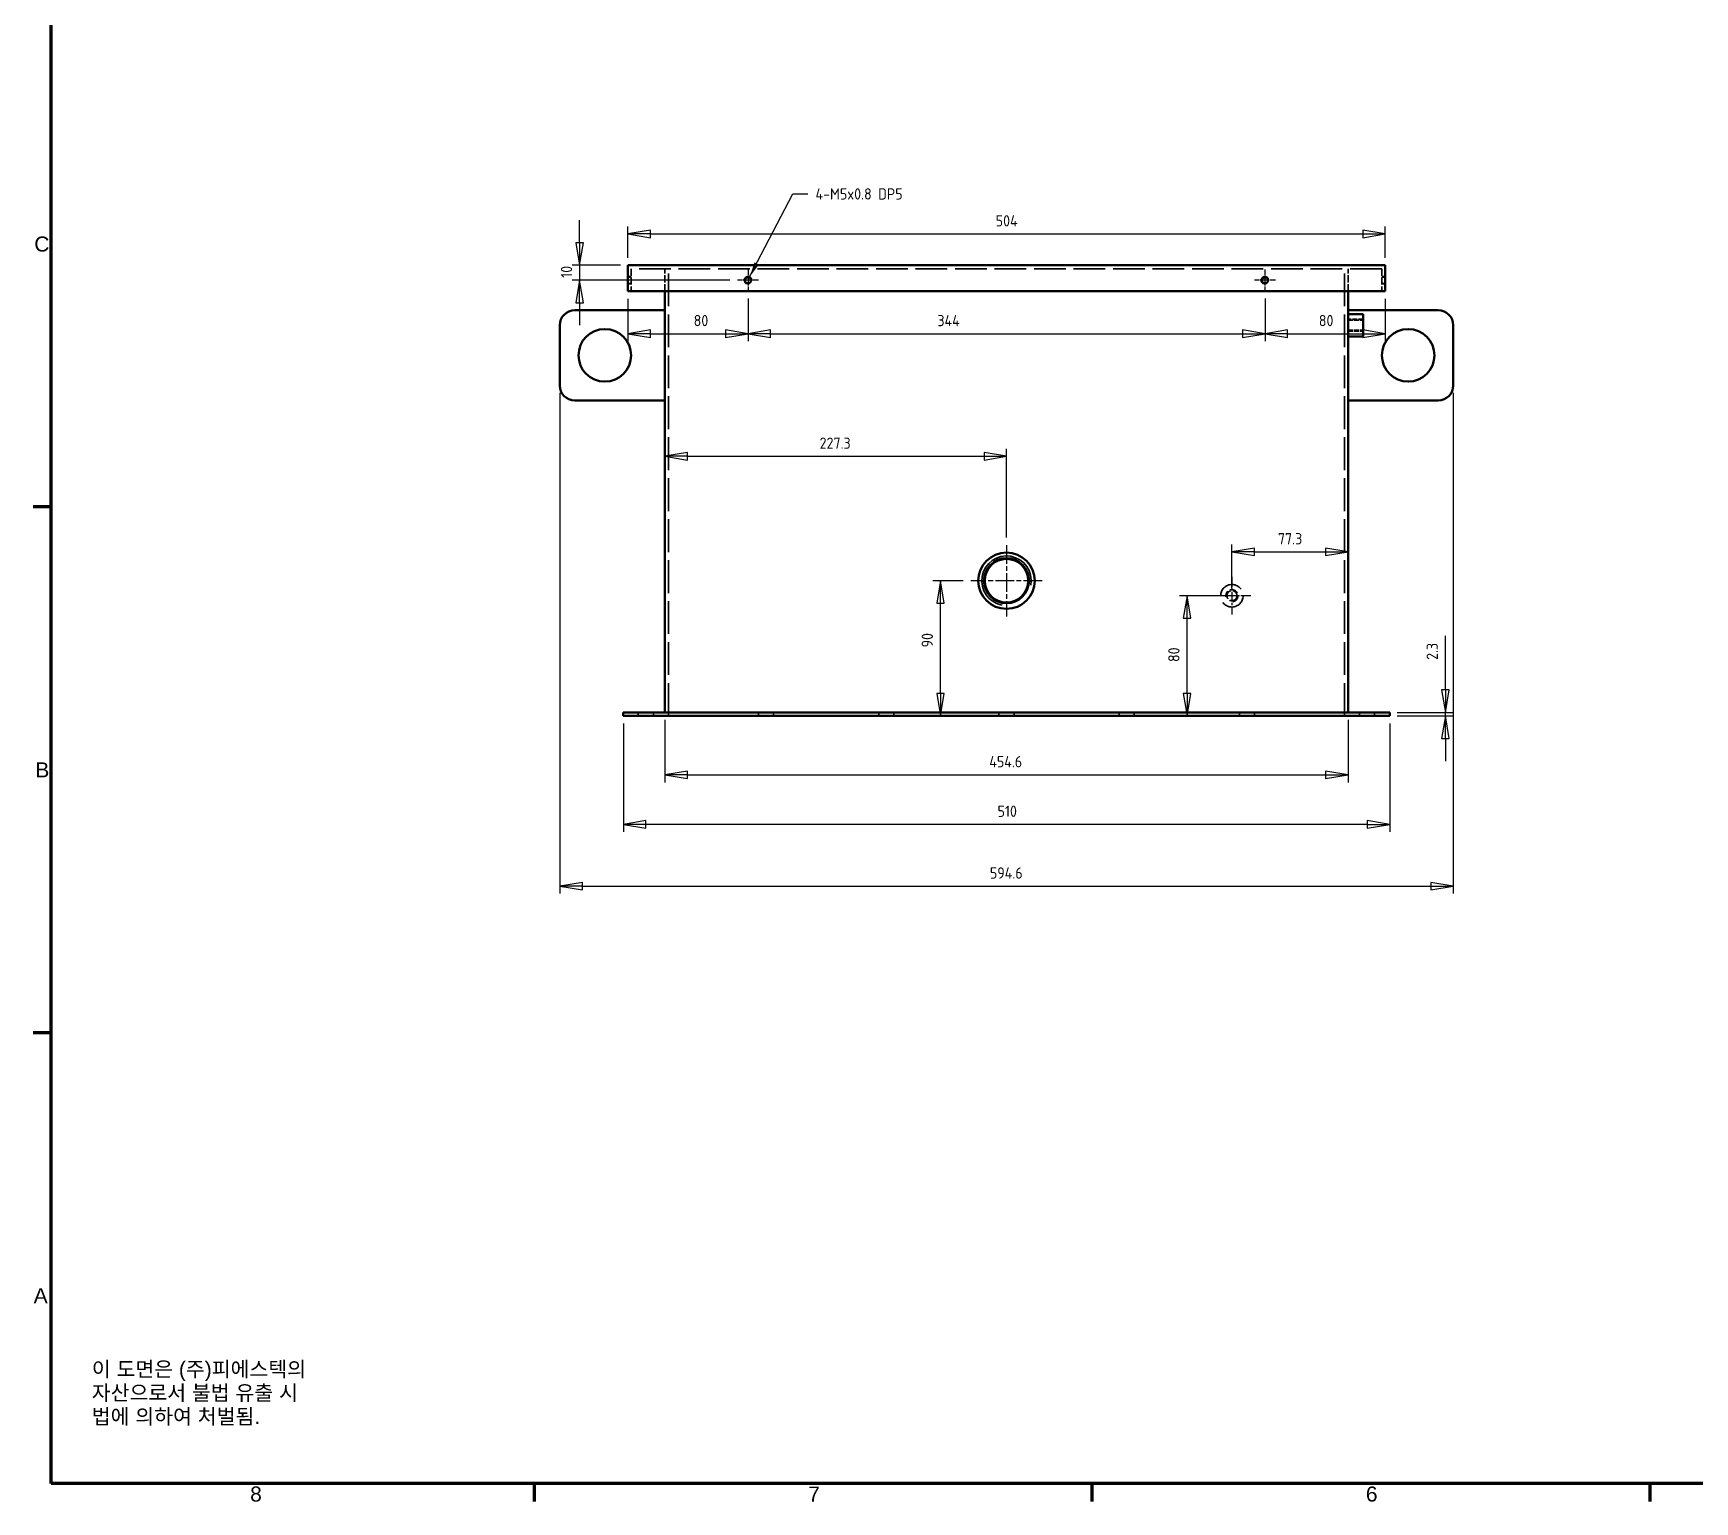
# Model space of a CAD drawing. Header units: millimetres. Extents: x 0 to 2970, y 0 to 2100.
# Drawn here: x 38 to 1144, y 38 to 1015 of the extents above; entities that cross this region are included whole.
import ezdxf

# ---------------------------------------------------------------- set-up
doc = ezdxf.new("R2010")
doc.units = ezdxf.units.MM
doc.header["$LTSCALE"] = 5
doc.linetypes.add('CHAIN', pattern=[0.3543, 0.2362, -0.0295, 0.0591, -0.0295])
doc.linetypes.add('DASHED', pattern=[0.2067, 0.1654, -0.0413])
doc.layers.get('0').update_dxf_attribs({"lineweight": 25})
for name, color, linetype, lineweight in [('가려진 것(ISO)', 5, 'DASHED', 35), ('가시적인 것(ISO)', 7, 'Continuous', 50), ('가시적인 좁은 것(ISO)', 1, 'Continuous', 35), ('경계(ISO)', 7, 'Continuous', 70), ('기호(ISO)', 7, 'Continuous', 25), ('중심 표식(ISO)', 1, 'Continuous', 25), ('치수(ISO)', 7, 'Continuous', 25)]:
    doc.layers.add(name, color=color, linetype=linetype, lineweight=lineweight)
doc.styles.add('ISO Proportional', font='arial.ttf')
doc.styles.add('ISO ProportionalPSTEK', font='isocp.shx')
doc.dimstyles.new('PSTEK', dxfattribs={"dimscale": 5, "dimtxt": 1.5, "dimasz": 3, "dimexe": 1, "dimexo": 1, "dimgap": 1, "dimtad": 1, "dimrnd": 1e-08, "dimdsep": 46, "dimtxsty": 'ISO ProportionalPSTEK', "dimblk": 'Filled-1', "dimcen": 0.09, "dimdle": 10, "dimclrd": 3, "dimclre": 3, "dimclrt": 1, "dimadec": 1, "dimazin": 2, "dimtfac": 1, "dimtmove": 0, "dimatfit": 3, "dimfxl": 0, "dimtolj": 1, "dimlwd": -1, "dimlwe": -1, "dimarcsym": 0})
doc.dimstyles.new('PSTEK$7', dxfattribs={"dimscale": 5, "dimtxt": 1.5, "dimasz": 2, "dimexe": 1, "dimexo": 1, "dimgap": 1, "dimtad": 1, "dimrnd": 1e-08, "dimdsep": 46, "dimtxsty": 'ISO ProportionalPSTEK', "dimblk": 'Filled-1', "dimcen": 0.09, "dimdle": 10, "dimclrd": 3, "dimclre": 3, "dimclrt": 1, "dimadec": 1, "dimazin": 2, "dimtfac": 1, "dimtmove": 0, "dimatfit": 3, "dimfxl": 0, "dimtolj": 1, "dimlwd": -1, "dimlwe": -1, "dimarcsym": 0})

# ---------------------------------------------------------------- blocks, each defined once
blk = doc.blocks.new('경계 Default Border')
at = {"layer": '경계(ISO)'}
for p, q in [((10, 140), (7.6, 140)), ((10, 70), (7.6, 70)), ((74.25, 10), (74.25, 7.6)), ((148.5, 10), (148.5, 7.6)), ((222.75, 10), (222.75, 7.6))]:
    blk.add_line(p, q, dxfattribs=at)
at = {"layer": '경계(ISO)', "flags": 128}
blk.add_lwpolyline([(10, 10), (10, 410), (584, 410), (584, 10), (10, 10)], dxfattribs=at)
at = {"layer": '경계(ISO)', "color": 7, "char_height": 2, "attachment_point": 7, "style": 'ISO Proportional'}
for s, insert in [('C', (7.74, 173.97)), ('B', (7.88, 104)), ('A', (7.66, 34)), ('8', (36.47, 7.57)), ('7', (110.74, 7.6)), ('6', (184.96, 7.57))]:
    blk.add_mtext(s, dxfattribs=dict(at, insert=insert))
blk = doc.blocks.new('Filled-1')
at = {"color": 0}
for p, q in [((0, 0), (-1, 0.167)), ((-1, 0.167), (-1, -0.167)), ((-1, 0), (0, 0)), ((-1, -0.167), (0, 0))]:
    blk.add_line(p, q, dxfattribs=at)
at = {"color": 0, "flags": 128}
blk.add_lwpolyline([(-1, -0.167), (0, 0), (-1, 0.167), (-1, -0.167)], dxfattribs=at)
at = {"color": 0}
blk.add_solid([(-1, -0.167), (0, 0), (-1, 0.167), (-1, -0.167)], dxfattribs=at)
blk = doc.blocks.new('*D21')
at = {"layer": 'Defpoints', "color": 0, "transparency": 16777216}
for p in [(430.7, 560.9), (940.7, 560.9), (430.7, 488.7)]:
    blk.add_point(p, dxfattribs=at)
at = {"layer": '치수(ISO)', "color": 3, "transparency": 16777216}
for p, q in [((430.7, 555.9), (430.7, 483.7)), ((940.7, 555.9), (940.7, 483.7)), ((925.7, 488.7), (445.7, 488.7))]:
    blk.add_line(p, q, dxfattribs=at)
at = {"layer": '치수(ISO)', "color": 3, "transparency": 16777216, "xscale": 15, "yscale": 15, "zscale": 15, "rotation": 180}
blk.add_blockref('Filled-1', (430.7, 488.7), dxfattribs=at)
at = {"layer": '치수(ISO)', "color": 3, "transparency": 16777216, "xscale": 15, "yscale": 15, "zscale": 15}
blk.add_blockref('Filled-1', (940.7, 488.7), dxfattribs=at)
at = {"layer": '치수(ISO)', "color": 1, "transparency": 16777216, "insert": (679.7, 501.2), "char_height": 7.5, "attachment_point": 1, "style": 'ISO ProportionalPSTEK'}
blk.add_mtext('\\A1;510', dxfattribs=at)
blk = doc.blocks.new('*D22')
at = {"layer": 'Defpoints', "color": 0, "transparency": 16777216}
for p in [(458.4, 563.2), (913, 563.2), (913, 521.7)]:
    blk.add_point(p, dxfattribs=at)
at = {"layer": '치수(ISO)', "color": 3, "transparency": 16777216}
for p, q in [((458.4, 558.2), (458.4, 516.7)), ((913, 558.2), (913, 516.7)), ((473.4, 521.7), (898, 521.7))]:
    blk.add_line(p, q, dxfattribs=at)
at = {"layer": '치수(ISO)', "color": 3, "transparency": 16777216, "xscale": 15, "yscale": 15, "zscale": 15, "rotation": 180}
blk.add_blockref('Filled-1', (458.4, 521.7), dxfattribs=at)
at = {"layer": '치수(ISO)', "color": 3, "transparency": 16777216, "xscale": 15, "yscale": 15, "zscale": 15}
blk.add_blockref('Filled-1', (913, 521.7), dxfattribs=at)
at = {"layer": '치수(ISO)', "color": 1, "transparency": 16777216, "insert": (674.2, 534.2), "char_height": 7.5, "attachment_point": 1, "style": 'ISO ProportionalPSTEK'}
blk.add_mtext('\\A1;454.6', dxfattribs=at)
blk = doc.blocks.new('*D23')
at = {"layer": 'Defpoints', "color": 0, "transparency": 16777216}
for p in [(433.7, 843.6), (513.7, 843.8), (513.7, 815.3)]:
    blk.add_point(p, dxfattribs=at)
at = {"layer": '치수(ISO)', "color": 3, "transparency": 16777216}
for p, q in [((433.7, 838.6), (433.7, 810.3)), ((513.7, 838.8), (513.7, 810.3)), ((448.7, 815.3), (498.7, 815.3))]:
    blk.add_line(p, q, dxfattribs=at)
at = {"layer": '치수(ISO)', "color": 3, "transparency": 16777216, "xscale": 15, "yscale": 15, "zscale": 15, "rotation": 180}
blk.add_blockref('Filled-1', (433.7, 815.3), dxfattribs=at)
at = {"layer": '치수(ISO)', "color": 3, "transparency": 16777216, "xscale": 15, "yscale": 15, "zscale": 15}
blk.add_blockref('Filled-1', (513.7, 815.3), dxfattribs=at)
at = {"layer": '치수(ISO)', "color": 1, "transparency": 16777216, "insert": (477.5, 827.8), "char_height": 7.5, "attachment_point": 1, "style": 'ISO ProportionalPSTEK'}
blk.add_mtext('\\A1;80', dxfattribs=at)
blk = doc.blocks.new('*D24')
at = {"layer": 'Defpoints', "color": 0, "transparency": 16777216}
for p in [(513.7, 843.8), (857.7, 843.8), (857.7, 815.3)]:
    blk.add_point(p, dxfattribs=at)
at = {"layer": '치수(ISO)', "color": 3, "transparency": 16777216}
for p, q in [((513.7, 838.8), (513.7, 810.3)), ((857.7, 838.8), (857.7, 810.3)), ((528.7, 815.3), (842.7, 815.3))]:
    blk.add_line(p, q, dxfattribs=at)
at = {"layer": '치수(ISO)', "color": 3, "transparency": 16777216, "xscale": 15, "yscale": 15, "zscale": 15, "rotation": 180}
blk.add_blockref('Filled-1', (513.7, 815.3), dxfattribs=at)
at = {"layer": '치수(ISO)', "color": 3, "transparency": 16777216, "xscale": 15, "yscale": 15, "zscale": 15}
blk.add_blockref('Filled-1', (857.7, 815.3), dxfattribs=at)
at = {"layer": '치수(ISO)', "color": 1, "transparency": 16777216, "insert": (639.7, 827.8), "char_height": 7.5, "attachment_point": 1, "style": 'ISO ProportionalPSTEK'}
blk.add_mtext('\\A1;344', dxfattribs=at)
blk = doc.blocks.new('*D29')
at = {"layer": 'Defpoints', "color": 0, "transparency": 16777216}
for p in [(433.7, 860.9), (401.6, 850.9), (506.6, 850.9)]:
    blk.add_point(p, dxfattribs=at)
at = {"layer": '치수(ISO)', "color": 3, "transparency": 16777216}
for p, q in [((401.6, 875.9), (401.6, 890.9)), ((428.7, 860.9), (396.6, 860.9)), ((401.6, 860.9), (401.6, 850.9)), ((501.6, 850.9), (396.6, 850.9)), ((401.6, 835.9), (401.6, 820.9))]:
    blk.add_line(p, q, dxfattribs=at)
at = {"layer": '치수(ISO)', "color": 3, "transparency": 16777216, "xscale": 15, "yscale": 15, "zscale": 15}
for p, rotation in [((401.6, 860.9), 270), ((401.6, 850.9), 90)]:
    blk.add_blockref('Filled-1', p, dxfattribs=dict(at, rotation=rotation))
at = {"layer": '치수(ISO)', "color": 1, "transparency": 16777216, "insert": (389.1, 852.5), "char_height": 7.5, "attachment_point": 1, "rotation": 90, "style": 'ISO ProportionalPSTEK'}
blk.add_mtext('\\A1;10', dxfattribs=at)
blk = doc.blocks.new('*D30')
at = {"layer": 'Defpoints', "color": 0, "transparency": 16777216}
for p in [(940.7, 563.2), (940.7, 560.9), (977.7, 563.2)]:
    blk.add_point(p, dxfattribs=at)
at = {"layer": '치수(ISO)', "color": 3, "transparency": 16777216}
for p, q in [((977.7, 578.2), (977.7, 614.2)), ((945.7, 563.2), (982.7, 563.2)), ((945.7, 560.9), (982.7, 560.9)), ((977.7, 560.9), (977.7, 563.2)), ((977.7, 545.9), (977.7, 530.9))]:
    blk.add_line(p, q, dxfattribs=at)
at = {"layer": '치수(ISO)', "color": 3, "transparency": 16777216, "xscale": 15, "yscale": 15, "zscale": 15}
for p, rotation in [((977.7, 563.2), 270), ((977.7, 560.9), 90)]:
    blk.add_blockref('Filled-1', p, dxfattribs=dict(at, rotation=rotation))
at = {"layer": '치수(ISO)', "color": 1, "transparency": 16777216, "insert": (965.2, 598.2), "char_height": 7.5, "attachment_point": 1, "rotation": 90, "style": 'ISO ProportionalPSTEK'}
blk.add_mtext('\\A1;2.3', dxfattribs=at)
blk = doc.blocks.new('*D34')
at = {"layer": 'Defpoints', "color": 0, "transparency": 16777216}
for p in [(641.7, 650.9), (661.9, 650.9), (430.7, 560.9)]:
    blk.add_point(p, dxfattribs=at)
at = {"layer": '치수(ISO)', "color": 3, "transparency": 16777216}
for p, q in [((656.9, 650.9), (636.7, 650.9)), ((641.7, 575.9), (641.7, 635.9))]:
    blk.add_line(p, q, dxfattribs=at)
at = {"layer": '치수(ISO)', "color": 3, "transparency": 16777216, "xscale": 15, "yscale": 15, "zscale": 15}
for p, rotation in [((641.7, 650.9), 90), ((641.7, 560.9), 270)]:
    blk.add_blockref('Filled-1', p, dxfattribs=dict(at, rotation=rotation))
at = {"layer": '치수(ISO)', "color": 1, "transparency": 16777216, "insert": (629.2, 606.5), "char_height": 7.5, "attachment_point": 1, "rotation": 90, "style": 'ISO ProportionalPSTEK'}
blk.add_mtext('\\A1;90', dxfattribs=at)
blk = doc.blocks.new('*D35')
at = {"layer": 'Defpoints', "color": 0, "transparency": 16777216}
for p in [(458.4, 733.7), (685.7, 733.7), (685.7, 674.7)]:
    blk.add_point(p, dxfattribs=at)
at = {"layer": '치수(ISO)', "color": 3, "transparency": 16777216}
for p, q in [((473.4, 733.7), (670.7, 733.7)), ((685.7, 679.7), (685.7, 738.7))]:
    blk.add_line(p, q, dxfattribs=at)
at = {"layer": '치수(ISO)', "color": 3, "transparency": 16777216, "xscale": 15, "yscale": 15, "zscale": 15, "rotation": 180}
blk.add_blockref('Filled-1', (458.4, 733.7), dxfattribs=at)
at = {"layer": '치수(ISO)', "color": 3, "transparency": 16777216, "xscale": 15, "yscale": 15, "zscale": 15}
blk.add_blockref('Filled-1', (685.7, 733.7), dxfattribs=at)
at = {"layer": '치수(ISO)', "color": 1, "transparency": 16777216, "insert": (561.3, 746.2), "char_height": 7.5, "attachment_point": 1, "style": 'ISO ProportionalPSTEK'}
blk.add_mtext('\\A1;227.3', dxfattribs=at)
blk = doc.blocks.new('*D39')
at = {"layer": 'Defpoints', "color": 0, "transparency": 16777216}
for p in [(937.7, 881.7), (433.7, 860.9), (937.7, 860.9)]:
    blk.add_point(p, dxfattribs=at)
at = {"layer": '치수(ISO)', "color": 3, "transparency": 16777216}
for p, q in [((433.7, 865.9), (433.7, 886.7)), ((937.7, 865.9), (937.7, 886.7)), ((448.7, 881.7), (922.7, 881.7))]:
    blk.add_line(p, q, dxfattribs=at)
at = {"layer": '치수(ISO)', "color": 3, "transparency": 16777216, "xscale": 15, "yscale": 15, "zscale": 15, "rotation": 180}
blk.add_blockref('Filled-1', (433.7, 881.7), dxfattribs=at)
at = {"layer": '치수(ISO)', "color": 3, "transparency": 16777216, "xscale": 15, "yscale": 15, "zscale": 15}
blk.add_blockref('Filled-1', (937.7, 881.7), dxfattribs=at)
at = {"layer": '치수(ISO)', "color": 1, "transparency": 16777216, "insert": (678.5, 894.2), "char_height": 7.5, "attachment_point": 1, "style": 'ISO ProportionalPSTEK'}
blk.add_mtext('\\A1;504', dxfattribs=at)
blk = doc.blocks.new('*D46')
at = {"layer": 'Defpoints', "color": 0, "transparency": 16777216}
for p in [(388.4, 780.9), (983, 780.9), (983, 447.6)]:
    blk.add_point(p, dxfattribs=at)
at = {"layer": '치수(ISO)', "color": 3, "transparency": 16777216}
for p, q in [((388.4, 775.9), (388.4, 442.6)), ((983, 775.9), (983, 442.6)), ((403.4, 447.6), (968, 447.6))]:
    blk.add_line(p, q, dxfattribs=at)
at = {"layer": '치수(ISO)', "color": 3, "transparency": 16777216, "xscale": 15, "yscale": 15, "zscale": 15, "rotation": 180}
blk.add_blockref('Filled-1', (388.4, 447.6), dxfattribs=at)
at = {"layer": '치수(ISO)', "color": 3, "transparency": 16777216, "xscale": 15, "yscale": 15, "zscale": 15}
blk.add_blockref('Filled-1', (983, 447.6), dxfattribs=at)
at = {"layer": '치수(ISO)', "color": 1, "transparency": 16777216, "insert": (674.6, 460.1), "char_height": 7.5, "attachment_point": 1, "style": 'ISO ProportionalPSTEK'}
blk.add_mtext('\\A1;594.6', dxfattribs=at)
blk = doc.blocks.new('*D48')
at = {"layer": 'Defpoints', "color": 0, "transparency": 16777216}
for p in [(857.7, 843.8), (937.7, 843.6), (937.7, 815.3)]:
    blk.add_point(p, dxfattribs=at)
at = {"layer": '치수(ISO)', "color": 3, "transparency": 16777216}
for p, q in [((857.7, 838.8), (857.7, 810.3)), ((937.7, 838.6), (937.7, 810.3)), ((872.7, 815.3), (922.7, 815.3))]:
    blk.add_line(p, q, dxfattribs=at)
at = {"layer": '치수(ISO)', "color": 3, "transparency": 16777216, "xscale": 15, "yscale": 15, "zscale": 15, "rotation": 180}
blk.add_blockref('Filled-1', (857.7, 815.3), dxfattribs=at)
at = {"layer": '치수(ISO)', "color": 3, "transparency": 16777216, "xscale": 15, "yscale": 15, "zscale": 15}
blk.add_blockref('Filled-1', (937.7, 815.3), dxfattribs=at)
at = {"layer": '치수(ISO)', "color": 1, "transparency": 16777216, "insert": (893.5, 827.8), "char_height": 7.5, "attachment_point": 1, "style": 'ISO ProportionalPSTEK'}
blk.add_mtext('\\A1;80', dxfattribs=at)
blk = doc.blocks.new('*D61')
at = {"layer": 'Defpoints', "color": 0, "transparency": 16777216}
for p in [(805.8, 640.9), (835.7, 640.9), (804.8, 560.9)]:
    blk.add_point(p, dxfattribs=at)
at = {"layer": '치수(ISO)', "color": 3, "transparency": 16777216}
for p, q in [((830.7, 640.9), (800.8, 640.9)), ((805.8, 575.9), (805.8, 625.9))]:
    blk.add_line(p, q, dxfattribs=at)
at = {"layer": '치수(ISO)', "color": 3, "transparency": 16777216, "xscale": 15, "yscale": 15, "zscale": 15}
for p, rotation in [((805.8, 640.9), 90), ((805.8, 560.9), 270)]:
    blk.add_blockref('Filled-1', p, dxfattribs=dict(at, rotation=rotation))
at = {"layer": '치수(ISO)', "color": 1, "transparency": 16777216, "insert": (793.3, 596.8), "char_height": 7.5, "attachment_point": 1, "rotation": 90, "style": 'ISO ProportionalPSTEK'}
blk.add_mtext('\\A1;80', dxfattribs=at)
blk = doc.blocks.new('*D62')
at = {"layer": 'Defpoints', "color": 0, "transparency": 16777216}
for p in [(913, 670.1), (835.7, 640.9), (913, 626.7)]:
    blk.add_point(p, dxfattribs=at)
at = {"layer": '치수(ISO)', "color": 3, "transparency": 16777216}
for p, q in [((835.7, 645.9), (835.7, 675.1)), ((850.7, 670.1), (898, 670.1))]:
    blk.add_line(p, q, dxfattribs=at)
at = {"layer": '치수(ISO)', "color": 3, "transparency": 16777216, "xscale": 15, "yscale": 15, "zscale": 15, "rotation": 180}
blk.add_blockref('Filled-1', (835.7, 670.1), dxfattribs=at)
at = {"layer": '치수(ISO)', "color": 3, "transparency": 16777216, "xscale": 15, "yscale": 15, "zscale": 15}
blk.add_blockref('Filled-1', (913, 670.1), dxfattribs=at)
at = {"layer": '치수(ISO)', "color": 1, "transparency": 16777216, "insert": (866.3, 682.6), "char_height": 7.5, "attachment_point": 1, "style": 'ISO ProportionalPSTEK'}
blk.add_mtext('\\A1;77.3', dxfattribs=at)

msp = doc.modelspace()

# ---------------------------------------------------------------- linework, layer by layer
at = {"layer": '가려진 것(ISO)', "ltscale": 0.87606}
for p, q in [((435.954, 853.4048), (433.654, 853.4048)), ((435.954, 852.9718), (433.654, 852.9718)), ((937.654, 853.4048), (935.354, 853.4048)), ((937.654, 852.9718), (935.354, 852.9718)), ((435.954, 848.8378), (433.654, 848.8378)), ((433.654, 848.4048), (435.954, 848.4048)), ((937.654, 848.8378), (935.354, 848.8378)), ((935.354, 848.4048), (937.654, 848.4048)), ((440.654, 560.9048), (440.654, 563.2048)), ((450.654, 560.9048), (450.654, 563.2048)), ((520.654, 560.9048), (520.654, 563.2048)), ((530.654, 560.9048), (530.654, 563.2048)), ((600.654, 560.9048), (600.654, 563.2048)), ((610.654, 560.9048), (610.654, 563.2048)), ((680.654, 560.9048), (680.654, 563.2048)), ((690.654, 560.9048), (690.654, 563.2048)), ((760.654, 560.9048), (760.654, 563.2048)), ((770.654, 560.9048), (770.654, 563.2048)), ((840.654, 560.9048), (840.654, 563.2048)), ((850.654, 560.9048), (850.654, 563.2048)), ((920.654, 560.9048), (920.654, 563.2048)), ((930.654, 560.9048), (930.654, 563.2048))]:
    msp.add_line(p, q, dxfattribs=at)
at = {"layer": '가려진 것(ISO)', "ltscale": 5.71399}
for p, q in [((435.954, 858.6048), (435.954, 843.6048)), ((458.354, 843.6048), (458.354, 858.6048)), ((912.954, 843.6048), (912.954, 858.6048)), ((935.354, 858.6048), (935.354, 843.6048))]:
    msp.add_line(p, q, dxfattribs=at)
at = {"layer": '가려진 것(ISO)', "ltscale": 25.43223}
msp.add_line((935.354, 858.6048), (435.954, 858.6048), dxfattribs=at)
at = {"layer": '가려진 것(ISO)', "ltscale": 26.388706}
for p, q in [((460.654, 560.9048), (460.654, 860.9048)), ((910.654, 560.9048), (910.654, 860.9048))]:
    msp.add_line(p, q, dxfattribs=at)
at = {"layer": '가려진 것(ISO)', "ltscale": 3.809293}
for p, q in [((922.954, 824.9048), (912.954, 824.9048)), ((912.954, 824.2283), (922.954, 824.2283)), ((912.954, 817.5813), (922.954, 817.5813)), ((912.954, 816.9048), (922.954, 816.9048))]:
    msp.add_line(p, q, dxfattribs=at)
at = {"layer": '가려진 것(ISO)', "ltscale": 22.798204}
msp.add_circle((835.654, 640.9048), 7.5, dxfattribs=at)
at = {"layer": '가려진 것(ISO)', "ltscale": 7.954738}
msp.add_circle((835.654, 640.9048), 3.3235, dxfattribs=at)
at = {"layer": '가려진 것(ISO)', "ltscale": 7.180437}
msp.add_arc((835.654, 640.9048), 4, 280, 190, dxfattribs=at)
at = {"layer": '가시적인 것(ISO)'}
for p, q in [((433.654, 860.9048), (433.654, 843.6048)), ((937.654, 860.9048), (433.654, 860.9048)), ((937.654, 860.9048), (937.654, 843.6048)), ((937.654, 843.6048), (433.654, 843.6048)), ((458.354, 563.2048), (458.354, 843.6048)), ((912.954, 563.2048), (912.954, 843.6048)), ((398.354, 830.9048), (458.354, 830.9048)), ((972.954, 830.9048), (912.954, 830.9048)), ((388.354, 780.9048), (388.354, 820.9048)), ((912.954, 828.4048), (922.954, 828.4048)), ((922.954, 813.4048), (922.954, 828.4048)), ((982.954, 780.9048), (982.954, 820.9048)), ((912.954, 813.4048), (922.954, 813.4048)), ((458.354, 770.9048), (398.354, 770.9048)), ((912.954, 770.9048), (972.954, 770.9048)), ((430.654, 560.9048), (430.654, 563.2048)), ((940.654, 563.2048), (430.654, 563.2048)), ((940.654, 560.9048), (430.654, 560.9048)), ((940.654, 560.9048), (940.654, 563.2048))]:
    msp.add_line(p, q, dxfattribs=at)
for centre, radius in [((513.654, 850.9048), 2.067), ((857.654, 850.9048), 2.067), ((418.354, 800.9048), 17.5), ((952.954, 800.9048), 17.5), ((685.654, 650.9048), 18.75), ((685.654, 650.9048), 15.0029), ((685.654, 650.9048), 14.5)]:
    msp.add_circle(centre, radius, dxfattribs=at)
for centre, start, end in [((398.354, 820.9048), 90, 180), ((972.954, 820.9048), 0, 90), ((398.354, 780.9048), 180, 270), ((972.954, 780.9048), 270, 0)]:
    msp.add_arc(centre, 10, start, end, dxfattribs=at)
at = {"layer": '가시적인 좁은 것(ISO)'}
for centre, radius in [((513.654, 850.9048), 2.5), ((857.654, 850.9048), 2.5), ((685.654, 650.9048), 16.4826)]:
    msp.add_arc(centre, radius, 350, 260, dxfattribs=at)
at = {"layer": '중심 표식(ISO)', "linetype": 'CHAIN', "ltscale": 3.141061}
for p, q in [((513.654, 857.9718), (513.654, 843.8378)), ((857.654, 857.9718), (857.654, 843.8378)), ((520.721, 850.9048), (506.587, 850.9048)), ((864.721, 850.9048), (850.587, 850.9048))]:
    msp.add_line(p, q, dxfattribs=at)
at = {"layer": '중심 표식(ISO)', "linetype": 'CHAIN', "ltscale": 10.556371}
for p, q in [((685.654, 674.6548), (685.654, 627.1548)), ((709.404, 650.9048), (661.904, 650.9048))]:
    msp.add_line(p, q, dxfattribs=at)
at = {"layer": '중심 표식(ISO)', "linetype": 'CHAIN', "ltscale": 5.555937}
for p, q in [((835.654, 653.4048), (835.654, 628.4048)), ((848.154, 640.9048), (823.154, 640.9048))]:
    msp.add_line(p, q, dxfattribs=at)

# ---------------------------------------------------------------- block references
at = {"xscale": 5, "yscale": 5, "zscale": 5}
msp.add_blockref('경계 Default Border', (0, 0), dxfattribs=at)

# ---------------------------------------------------------------- texts
at = {"layer": '기호(ISO)', "color": 1, "insert": (558.5647, 912.0954), "char_height": 7.5, "width": 69.041753, "attachment_point": 1, "line_spacing_factor": 0.2625, "style": 'ISO ProportionalPSTEK'}
msp.add_mtext('{4-M5x0.8 DP5}', dxfattribs=at)
at = {"layer": '기호(ISO)', "color": 7, "insert": (76.9731, 131.1414), "char_height": 10, "width": 256.200691, "attachment_point": 1, "line_spacing_factor": 0.944221, "style": 'ISO Proportional'}
msp.add_mtext('{\\fArial|b0|i0;이 도면은 (주)피에스텍의\\P자산으로서 불법 유출 시 \\P법에 의하여 처벌됨.}', dxfattribs=at)

# ---------------------------------------------------------------- dimensions: what is measured, and where the dimension line sits
at = {"layer": '치수(ISO)', "color": 3}
for base, p1, p2, angle, override, picture, middle in [((401.595, 850.9048), (433.654, 860.9048), (506.587, 850.9048), 90, {"dimdec": 2, "dimtp": 0, "dimtm": 0, "dimtdec": 2, "dimtofl": 1, "dimatfit": 1}, '*D29', (401.595, 855.9048)), ((937.654, 881.7217), (433.654, 860.9048), (937.654, 860.9048), 180, {"dimdec": 2, "dimtp": 0, "dimtm": 0, "dimtdec": 2, "dimtofl": 0, "dimatfit": 1}, '*D39', (685.654, 881.7217)), ((513.654, 815.3384), (433.654, 843.6048), (513.654, 843.8378), 180, {"dimdec": 2, "dimblk2": 'Filled-1', "dimsah": 1, "dimtp": 0, "dimtm": 0, "dimtdec": 2, "dimtofl": 0, "dimatfit": 1}, '*D23', (481.5865, 815.3384)), ((857.654, 815.3384), (513.654, 843.8378), (857.654, 843.8378), 180, {"dimdec": 2, "dimblk1": 'Filled-1', "dimblk2": 'Filled-1', "dimsah": 1, "dimtp": 0, "dimtm": 0, "dimtdec": 2, "dimtofl": 0, "dimatfit": 1}, '*D24', (647.1994, 815.3384)), ((937.654, 815.3384), (857.654, 843.8378), (937.654, 843.6048), 180, {"dimdec": 2, "dimtp": 0, "dimtm": 0, "dimtdec": 2, "dimtofl": 0, "dimatfit": 1}, '*D48', (897.654, 815.3384)), ((641.6569, 650.9048), (430.654, 560.9048), (661.904, 650.9048), 90, {"dimdec": 2, "dimse1": 1, "dimtp": 0, "dimtm": 0, "dimtdec": 2, "dimtofl": 0, "dimatfit": 1}, '*D34', (641.6569, 610.7482)), ((805.8317, 640.9048), (804.788, 560.9048), (835.654, 640.9048), 90, {"dimdec": 2, "dimse1": 1, "dimtp": 0, "dimtm": 0, "dimtdec": 2, "dimtofl": 0, "dimatfit": 1}, '*D61', (805.8317, 600.9048)), ((977.6679, 563.2048), (940.654, 560.9048), (940.654, 563.2048), 90, {"dimdec": 2, "dimtp": 0, "dimtm": 0, "dimtdec": 2, "dimtofl": 1, "dimatfit": 1}, '*D30', (977.6679, 603.7054)), ((430.654, 488.6717), (940.654, 560.9048), (430.654, 560.9048), 180, {"dimdec": 2, "dimtp": 0, "dimtm": 0, "dimtdec": 2, "dimtofl": 0, "dimatfit": 1}, '*D21', (685.654, 488.6717))]:
    dim = msp.add_linear_dim(base=base, p1=p1, p2=p2, angle=angle, dimstyle='PSTEK', override=override, dxfattribs=at)
    dim.commit()
    dim.dimension.update_dxf_attribs({"geometry": picture, "text_midpoint": middle, "dimtype": 160})
for base, p1, p2, override, picture, middle in [((982.954, 447.6385), (388.354, 780.9048), (982.954, 780.9048), {"dimdec": 2, "dimtp": 0, "dimtm": 0, "dimtdec": 2, "dimtofl": 0, "dimatfit": 1}, '*D46', (685.654, 447.6385)), ((685.654, 733.7232), (458.354, 733.7232), (685.654, 674.6548), {"dimdec": 2, "dimse1": 1, "dimtp": 0, "dimtm": 0, "dimtdec": 2, "dimtofl": 0, "dimatfit": 1}, '*D35', (572.004, 733.7232)), ((912.954, 670.1077), (835.654, 640.9048), (912.954, 626.6549), {"dimdec": 2, "dimse2": 1, "dimtp": 0, "dimtm": 0, "dimtdec": 2, "dimtofl": 0, "dimatfit": 1}, '*D62', (874.304, 670.1077)), ((912.954, 521.7167), (458.354, 563.2048), (912.954, 563.2048), {"dimdec": 2, "dimtp": 0, "dimtm": 0, "dimtdec": 2, "dimtofl": 0, "dimatfit": 1}, '*D22', (685.654, 521.7167))]:
    dim = msp.add_linear_dim(base=base, p1=p1, p2=p2, dimstyle='PSTEK', override=override, dxfattribs=at)
    dim.commit()
    dim.dimension.update_dxf_attribs({"geometry": picture, "text_midpoint": middle, "dimtype": 160})

# ---------------------------------------------------------------- leaders
at = {"layer": '기호(ISO)', "color": 3, "annotation_type": 0, "has_hookline": 1, "hookline_direction": 0, "text_width": 59.5607}
msp.add_leader([(514.7453, 853.1541), (543.5647, 908.3454), (553.5647, 908.3454)], dimstyle='PSTEK$7', override={"dimtad": 0}, dxfattribs=at)

doc.saveas('drawing.dxf')
